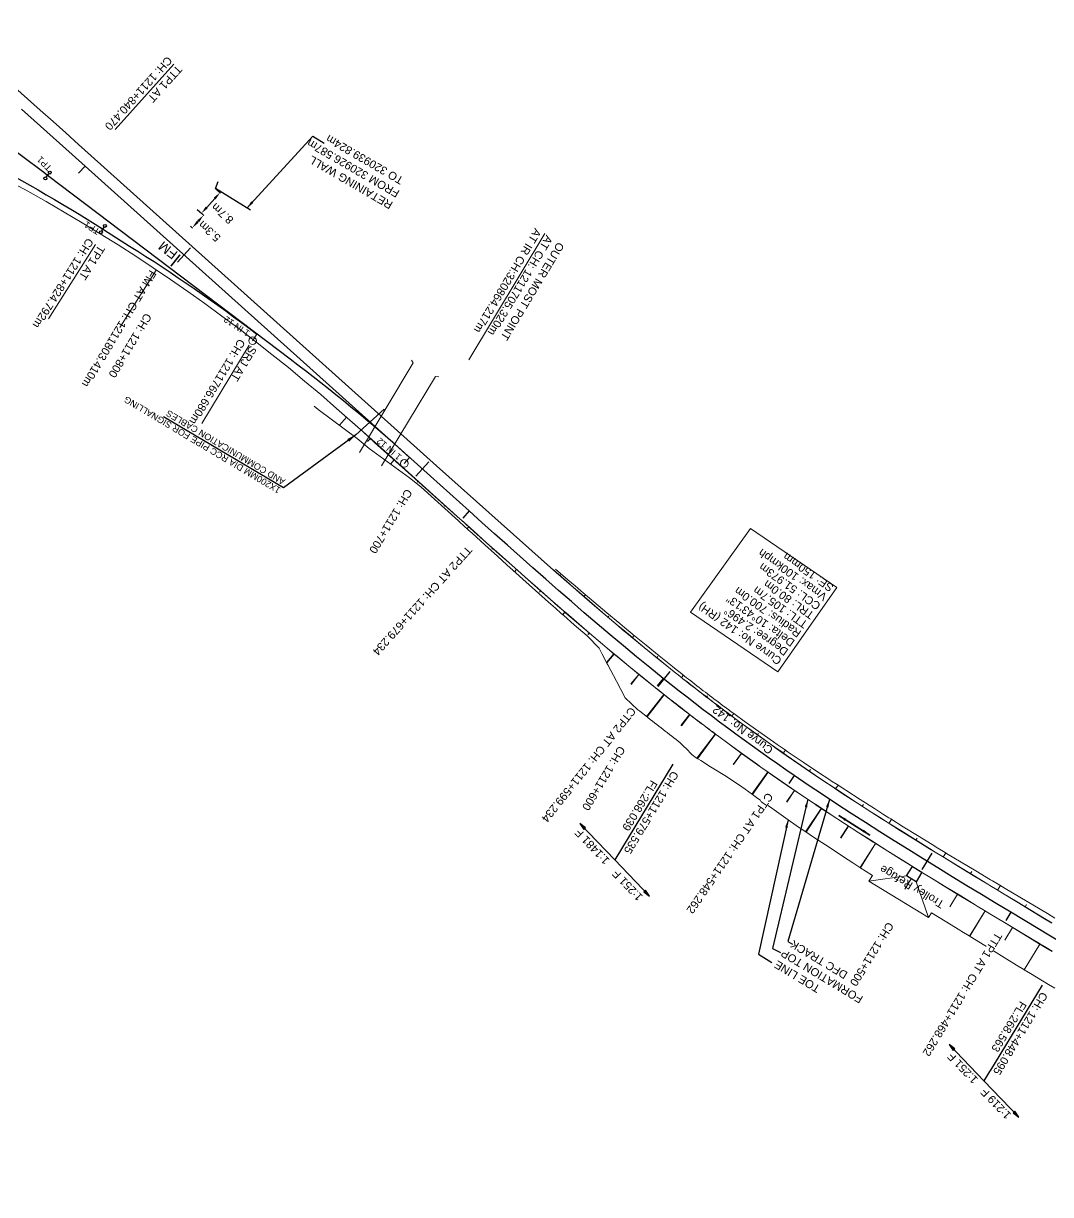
# Model space of a CAD drawing. Header units: metres. Extents: x 618805 to 628804, y 3390925 to 3396999.
# Drawn here: x 627575.9 to 627896.7, y 3391436.4 to 3391802.2 of the extents above; entities that cross this region are included whole.
import ezdxf
from ezdxf.enums import TextEntityAlignment as Align

# ---------------------------------------------------------------- set-up
doc = ezdxf.new("R2010")
doc.units = ezdxf.units.M
doc.header["$MEASUREMENT"] = 0
doc.layers.get('Defpoints').update_dxf_attribs({"lineweight": 0})
for name, color, linetype, lineweight in [('C-ALIG-LABL-DG', 1, 'Continuous', 25), ('C-ALIG-LABL-DG-MARK', 1, 'Continuous', 25), ("NEW KHANNA CROSSING STN. SRJ's", 10, 'Continuous', 0), ("NEW MANDI GOBINDPUR CROSSING STN. SRJ's", 10, 'Continuous', 0), ('NEW MANDI GOBINDPUR LOOP LINES', 1, 'Continuous', 0), ('Proposed Curve_Details', 10, 'Continuous', 0), ('Proposed DFC Loop line', 1, 'Continuous', 0), ('PROPOSED DFCC TOE LINE', 239, 'Continuous', 0), ('PROPOSED DFCC TOE SLOPES', 239, 'Continuous', 0), ('PROPOSED DFCC TRACK', 1, 'Continuous', 0), ('PROPOSED FORMATION LINE - PLAN', 187, 'Continuous', 0), ('PROPOSED RETAINING WALL', 154, 'Continuous', 30)]:
    doc.layers.add(name, color=color, linetype=linetype, lineweight=lineweight)
for name, color, linetype in [('Dimension', 10, 'Continuous'), ('Signalling cable pipes', 234, 'Continuous'), ('Trolley Refuse', 10, 'Continuous')]:
    doc.layers.add(name, color=color, linetype=linetype)
doc.styles.add('ARIAL', font='arial.ttf')
doc.styles.get("Standard").update_dxf_attribs({"font": 'arial.ttf'})
doc.styles.add('Style-Arial', font='arial.ttf')
doc.dimstyles.new('ISO-25', dxfattribs={"dimtxt": 2.5, "dimasz": 2.5, "dimexe": 1.25, "dimexo": 0.625, "dimtad": 1, "dimtxsty": 'Standard', "dimcen": 2.5, "dimadec": 0, "dimazin": 0, "dimtfac": 1, "dimtmove": 0, "dimatfit": 3, "dimfxl": 1, "dimarcsym": 0})
doc.dimstyles.get("Standard").update_dxf_attribs({"dimtxt": 2.5, "dimasz": 2.5, "dimexe": 0.18, "dimexo": 0.0625, "dimgap": 0.09, "dimtad": 0, "dimtih": 1, "dimtoh": 1, "dimdec": 3, "dimzin": 0, "dimdsep": 46, "dimtxsty": 'Standard', "dimcen": 0.09, "dimadec": 0, "dimazin": 0, "dimtfac": 1, "dimtdec": 3, "dimtofl": 0, "dimtmove": 0, "dimatfit": 3, "dimfxl": 1, "dimtolj": 1, "dimtzin": 0, "dimarcsym": 0})

# ---------------------------------------------------------------- blocks, each defined once
blk = doc.blocks.new('*D254')
at = {"layer": 'Defpoints', "color": 0, "transparency": 16777216}
for p in [(627635.88, 3391750.68), (627630.07, 3391744.2), (627631.52, 3391742.9)]:
    blk.add_point(p, dxfattribs=at)
at = {"layer": 'Dimension', "color": 0, "lineweight": -2, "transparency": 16777216}
for p, q in [((627635.66, 3391747.52), (627633.19, 3391744.76)), ((627635.98, 3391750.59), (627637.43, 3391749.29)), ((627630.16, 3391744.12), (627631.61, 3391742.82))]:
    blk.add_line(p, q, dxfattribs=at)
at = {"layer": 'Dimension', "color": 0, "transparency": 16777216}
for points in [[(627635.35, 3391747.79), (627635.97, 3391747.24), (627637.33, 3391749.38)], [(627632.88, 3391745.04), (627633.5, 3391744.48), (627631.52, 3391742.9)]]:
    blk.add_solid(points, dxfattribs=at)
at = {"layer": 'Dimension', "color": 0, "lineweight": 0, "transparency": 16777216, "insert": (627638.07, 3391742.85), "char_height": 2.5, "attachment_point": 5, "rotation": 138, "style": 'Style-Arial'}
blk.add_mtext('\\A1;8.7m', dxfattribs=at)
blk = doc.blocks.new('TerminatorOpen_0.5')
at = {"color": 0, "linetype": 'ByBlock', "lineweight": -2}
for q in [(-1, 0.25), (-1, 0), (-1, -0.25)]:
    blk.add_line((0, 0), q, dxfattribs=at)
blk = doc.blocks.new('*D255')
at = {"layer": 'Defpoints', "color": 0, "transparency": 16777216}
for p in [(627631.52, 3391742.9), (627632.19, 3391742.3), (627627.98, 3391738.96)]:
    blk.add_point(p, dxfattribs=at)
at = {"layer": 'Dimension', "color": 0, "lineweight": -2, "transparency": 16777216}
for p, q in [((627630.32, 3391740.22), (627630.52, 3391740.44)), ((627631.61, 3391742.82), (627632.28, 3391742.22)), ((627628.07, 3391738.87), (627628.74, 3391738.28))]:
    blk.add_line(p, q, dxfattribs=at)
at = {"layer": 'Dimension', "color": 0, "transparency": 16777216}
for points in [[(627630.01, 3391740.5), (627630.63, 3391739.94), (627628.65, 3391738.36)], [(627630.21, 3391740.72), (627630.83, 3391740.17), (627632.19, 3391742.3)]]:
    blk.add_solid(points, dxfattribs=at)
at = {"layer": 'Dimension', "color": 0, "lineweight": 0, "transparency": 16777216, "insert": (627634.04, 3391737.3), "char_height": 2.5, "attachment_point": 5, "rotation": 138, "style": 'Style-Arial'}
blk.add_mtext('\\A1;5.3m', dxfattribs=at)
blk = doc.blocks.new('Tick Hor')
blk.add_lwpolyline([(-0.5, 0), (0.5, 0)])
blk = doc.blocks.new('Marker-2')
blk.add_lwpolyline([(0, 1.5), (0, -1.5)])
for centre in [(0, 2.5), (0, -2.5)]:
    blk.add_circle(centre, 1)
blk = doc.blocks.new('Direction')
h = blk.add_hatch(color=256)
h.dxf.hatch_style = 1
h.paths.add_polyline_path([(-5.54, 0), (-4.75, -0.13), (-4.75, 0.13)])
blk.add_lwpolyline([(-5.54, 0), (-4.75, -0.13), (-4.75, 0.13)], close=True)
blk.add_lwpolyline([(0, 0), (-5.54, 0)])

msp = doc.modelspace()

# ---------------------------------------------------------------- linework, layer by layer
at = {"layer": 'C-ALIG-LABL-DG-MARK', "color": 1, "linetype": 'Continuous', "lineweight": 25}
for p, q in [((627595.1692, 3391757.6655), (627593.1649, 3391755.4333)), ((627715.1391, 3391649.9421), (627713.1353, 3391647.7094)), ((627775.676, 3391597.66), (627773.8027, 3391595.3167)), ((627816.613, 3391567.3083), (627814.9151, 3391564.8349)), ((627884.2494, 3391524.6062), (627882.6964, 3391522.0395))]:
    msp.add_line(p, q, dxfattribs=at)
at = {"layer": "NEW KHANNA CROSSING STN. SRJ's", "color": 10, "linetype": 'Continuous', "lineweight": 13, "flags": 128}
for points in [[(627622.8704, 3391789.4766), (627604.5532, 3391769.0747)], [(627598.3924, 3391733.1244), (627583.7844, 3391709.9219)]]:
    msp.add_lwpolyline(points, dxfattribs=at)
at = {"layer": "NEW MANDI GOBINDPUR CROSSING STN. SRJ's", "linetype": 'Continuous', "lineweight": 13, "flags": 128}
for points in [[(627738.7472, 3391736.5978), (627714.9747, 3391697.1057)], [(627617.3538, 3391725.0994), (627606.0913, 3391707.2161)], [(627647.4937, 3391703.0988), (627648.8337, 3391705.2093)], [(627646.3832, 3391701.6921), (627631.6804, 3391677.267)], [(627694.8728, 3391664.7885), (627696.543, 3391666.6488)]]:
    msp.add_lwpolyline(points, dxfattribs=at)
at = {"layer": "NEW MANDI GOBINDPUR CROSSING STN. SRJ's", "linetype": 'Continuous', "lineweight": 13}
for centre in [(627647.4937, 3391703.0988), (627694.8728, 3391664.7885)]:
    msp.add_circle(centre, 1.2, dxfattribs=at)
at = {"layer": 'NEW MANDI GOBINDPUR LOOP LINES', "color": 1, "linetype": 'Continuous', "lineweight": 25}
for points in [[(627696.5426, 3391666.6507, 0.02176958), (627659.2308, 3391697.3305), (627583.9077, 3391754.4095, 0.01167167), (627517.6657, 3391802.2147, 0.01124386)], [(627497.9238, 3391789.4871), (627516.3962, 3391781.8183, -0.04298362), (627600.9062, 3391737.8846), (627609.0887, 3391732.6936, -0.02177716), (627648.8337, 3391705.2093)]]:
    msp.add_lwpolyline(points, format="xyb", dxfattribs=at)
at = {"layer": 'Proposed Curve_Details'}
msp.add_lwpolyline([(627829.9611, 3391626.0009), (627811.4945, 3391599.7176), (627784.2975, 3391618.3061), (627802.9752, 3391644.4464)], close=True, dxfattribs=at)
at = {"layer": 'Proposed DFC Loop line', "const_width": 0.5}
msp.add_lwpolyline([(627621.9886, 3391726.3936), (627624.8853, 3391730.0114)], dxfattribs=at)
at = {"layer": 'PROPOSED DFCC TOE LINE', "lineweight": 0, "flags": 128}
for points in [[(627700.0212, 3391657.4938), (627700.021, 3391657.494), (627696.456, 3391660.239), (627683.875, 3391669.447), (627680.199, 3391672.617), (627667.967, 3391681.666), (627666.701, 3391682.622)], [(627897.9904, 3391500.8913), (627896.0771, 3391502.0218), (627894.1753, 3391503.1713), (627892.2741, 3391504.3219), (627890.3728, 3391505.4722), (627888.4771, 3391506.6319), (627888.3168, 3391506.7302), (627886.0484, 3391508.1219), (627877.4628, 3391513.3892), (627872.9141, 3391516.1803), (627871.2643, 3391517.1932), (627868.9714, 3391518.602), (627868.3611, 3391518.9772), (627863.8053, 3391521.7822), (627859.487, 3391524.4501), (627858.5573, 3391522.9283), (627839.971, 3391534.2834), (627841.0614, 3391536.0682), (627837.1659, 3391538.5837), (627836.5437, 3391538.9874), (627834.9233, 3391540.0414), (627832.0257, 3391541.9362), (627827.5017, 3391544.8868), (627822.9863, 3391547.8619), (627820.2263, 3391549.6977), (627818.4821, 3391550.8649), (627817.9636, 3391551.213), (627814.025, 3391553.949), (627809.6046, 3391557.0961), (627804.8989, 3391560.4246), (627803.5756, 3391561.3784), (627801.3372, 3391563.0021), (627800.2328, 3391563.808), (627795.4651, 3391567.0491), (627790.5291, 3391570.0656), (627787.4735, 3391571.9537), (627786.7496, 3391572.4032), (627786.5199, 3391572.5459), (627786.026, 3391572.8532), (627785.607, 3391573.1141), (627785.3085, 3391573.3117), (627784.696, 3391573.9105), (627784.287, 3391574.3109), (627784.0842, 3391574.5096), (627783.4728, 3391575.109), (627782.862, 3391575.7086), (627782.2518, 3391576.3086), (627781.642, 3391576.9088), (627781.4132, 3391577.1343), (627781.0329, 3391577.5093), (627780.3988, 3391578.0769), (627779.7288, 3391578.597), (627779.0591, 3391579.1177), (627778.3899, 3391579.6389), (627777.7211, 3391580.1607), (627777.0528, 3391580.683), (627776.938, 3391580.7728), (627776.3846, 3391581.2055), (627775.7166, 3391581.7282), (627775.049, 3391582.2515), (627774.3819, 3391582.7753), (627773.7138, 3391583.2978), (627773.0425, 3391583.8164), (627772.3931, 3391584.3189), (627772.3717, 3391584.3355), (627771.7013, 3391584.8552), (627770.8188, 3391585.5408), (627768.4683, 3391587.3763), (627767.8468, 3391587.8639), (627763.8415, 3391591.5388), (627761.1601, 3391596.8056), (627758.3918, 3391601.9116), (627758.2418, 3391602.195), (627756.6566, 3391605.2317), (627755.7126, 3391607.0765), (627751.9314, 3391610.9065), (627747.8889, 3391614.422), (627744.648, 3391617.2654), (627743.8654, 3391617.9551), (627742.0751, 3391619.5372), (627739.8589, 3391621.5036), (627735.8682, 3391625.066), (627731.8912, 3391628.6398), (627729.6884, 3391630.6278), (627727.9238, 3391632.2205), (627726.8986, 3391633.1472), (627723.9636, 3391635.8054), (627720.0109, 3391639.395), (627716.0638, 3391642.9873), (627714.8602, 3391644.0837), (627712.1204, 3391646.58), (627711.8208, 3391646.853), (627700.0212, 3391657.4938)], [(627742.1128, 3391631.7854), (627745.9538, 3391628.4655), (627748.1882, 3391626.5488), (627749.9919, 3391625.0073), (627750.78, 3391624.3355), (627754.0416, 3391621.5667), (627758.1047, 3391618.1458), (627762.1825, 3391614.7465), (627763.6379, 3391613.5421), (627766.0504, 3391611.5565), (627766.2767, 3391611.3709), (627770.3792, 3391608.0099), (627774.4952, 3391604.6693), (627778.6233, 3391601.3477), (627779.2258, 3391600.867), (627781.5053, 3391599.058), (627782.3609, 3391598.382), (627783.0112, 3391597.8699), (627783.0319, 3391597.8536), (627783.6622, 3391597.3587), (627784.3139, 3391596.8484), (627784.9663, 3391596.339), (627785.6194, 3391595.8306), (627786.2733, 3391595.323), (627786.9278, 3391594.8164), (627787.4704, 3391594.3975), (627787.5831, 3391594.3107), (627788.239, 3391593.806), (627788.8957, 3391593.3021), (627789.5531, 3391592.7992), (627790.2112, 3391592.2972), (627790.87, 3391591.7961), (627791.5295, 3391591.2959), (627791.942, 3391590.9844), (627792.1901, 3391590.7972), (627792.8514, 3391590.2995), (627793.5134, 3391589.8026), (627794.176, 3391589.3067), (627794.8394, 3391588.8117), (627795.0596, 3391588.6477), (627795.5035, 3391588.3177), (627796.1682, 3391587.8245), (627796.4482, 3391587.6173), (627796.8337, 3391587.3324), (627797.2883, 3391586.9969), (627797.4998, 3391586.8411), (627798.1666, 3391586.3508), (627800.985, 3391584.292), (627805.5611, 3391581.0212), (627810.1664, 3391577.7923), (627811.2625, 3391577.0317), (627813.4836, 3391575.4996), (627814.7964, 3391574.5998), (627819.4526, 3391571.4464), (627823.8578, 3391568.506), (627827.7736, 3391565.9289), (627828.2851, 3391565.5948), (627830.0064, 3391564.474), (627832.7327, 3391562.7108), (627837.1877, 3391559.834), (627841.6603, 3391556.98), (627844.5385, 3391555.1601), (627846.1491, 3391554.1469), (627846.7678, 3391553.7587), (627850.652, 3391551.3313), (627855.1687, 3391548.5331), (627859.6973, 3391545.7491), (627861.4766, 3391544.6605), (627863.7297, 3391543.2953), (627864.2419, 3391542.9863), (627868.8018, 3391540.2434), (627873.3692, 3391537.5081), (627877.9431, 3391534.7782), (627878.5563, 3391534.4125), (627880.8617, 3391533.0392), (627882.5218, 3391532.0511), (627887.1042, 3391529.3249), (627895.7583, 3391524.1707), (627898.0415, 3391522.8036)]]:
    msp.add_lwpolyline(points, dxfattribs=at)
at = {"layer": 'PROPOSED DFCC TOE SLOPES', "linetype": 'Continuous', "lineweight": 0, "flags": 128}
for points in [[(627676.8574, 3391679.2847), (627674.5939, 3391676.7635)], [(627684.2984, 3391672.6042), (627683.4072, 3391671.6116)], [(627691.7392, 3391665.9234), (627690.5298, 3391664.5764)], [(627691.7394, 3391665.9233), (627690.53, 3391664.5762)], [(627699.1802, 3391659.2425), (627698.8879, 3391658.917)]]:
    msp.add_lwpolyline(points, dxfattribs=at)
at = {"layer": 'PROPOSED DFCC TOE SLOPES', "flags": 128}
for points in [[(627707.5413, 3391651.669), (627707.304, 3391651.4047)], [(627707.5415, 3391651.6689), (627707.3041, 3391651.4045)], [(627714.9826, 3391644.9883), (627714.4808, 3391644.4294)], [(627714.9866, 3391644.9847), (627714.4852, 3391644.4254)], [(627722.4327, 3391638.3097), (627722.1574, 3391638.0027)], [(627722.4453, 3391638.2984), (627722.1707, 3391637.9907)], [(627729.9062, 3391631.64), (627729.3087, 3391630.9705)], [(627729.9308, 3391631.618), (627729.3361, 3391630.9457)], [(627743.4417, 3391629.7525), (627743.6624, 3391630.0039)], [(627737.4208, 3391624.9923), (627737.0965, 3391624.6257)], [(627737.4531, 3391624.9639), (627737.1308, 3391624.5953)], [(627750.9355, 3391623.212), (627751.4302, 3391623.7835)], [(627744.9807, 3391618.3809), (627744.2849, 3391617.5854)], [(627745.0259, 3391618.3417), (627744.3362, 3391617.5402)], [(627758.4724, 3391616.7419), (627758.7454, 3391617.063)], [(627752.6055, 3391611.8187), (627752.2367, 3391611.3902)], [(627752.6607, 3391611.7713), (627752.2959, 3391611.3391)], [(627766.0609, 3391610.3519), (627766.6526, 3391611.0629)], [(627760.3028, 3391605.3218), (627758.021, 3391602.618)], [(627760.3701, 3391605.2654), (627758.0857, 3391602.494)], [(627773.7117, 3391604.0588), (627774.0166, 3391604.4346)], [(627768.0867, 3391598.9052), (627765.6154, 3391595.9069)], [(627768.1605, 3391598.8449), (627765.7003, 3391595.7824)], [(627781.4371, 3391597.8739), (627782.0388, 3391598.6365)], [(627775.9566, 3391592.5824), (627770.5, 3391585.7897)], [(627776.0426, 3391592.5142), (627770.6864, 3391585.6442)], [(627789.2467, 3391591.8015), (627789.5445, 3391592.1901)], [(627797.1419, 3391585.8409), (627797.7494, 3391586.6576)], [(627783.9288, 3391586.3655), (627781.2509, 3391582.9309)], [(627784.0149, 3391586.2994), (627781.3863, 3391582.8259)], [(627791.9888, 3391580.2648), (627786.2666, 3391572.7035)], [(627792.0764, 3391580.1995), (627786.4765, 3391572.573)], [(627805.1216, 3391579.9935), (627805.4418, 3391580.4369)], [(627800.1371, 3391574.2815), (627797.5808, 3391570.8)], [(627800.2232, 3391574.2187), (627797.7216, 3391570.7088)], [(627813.1815, 3391574.2599), (627813.8661, 3391575.2374)], [(627808.3665, 3391568.4148), (627803.4278, 3391561.4857)], [(627808.4589, 3391568.3498), (627803.6225, 3391561.3447)], [(627821.3291, 3391568.6424), (627821.692, 3391569.1759)], [(627816.6882, 3391562.6684), (627814.2313, 3391559.1099)], [(627816.7681, 3391562.614), (627814.3558, 3391559.0225)], [(627829.5541, 3391563.1246), (627830.315, 3391564.2744)], [(627837.8576, 3391557.7044), (627838.2469, 3391558.307)], [(627825.0692, 3391557.0382), (627820.1659, 3391549.7381)], [(627825.1502, 3391556.9848), (627820.3407, 3391549.6216)], [(627846.2255, 3391552.3566), (627847.0152, 3391553.6041)], [(627833.5224, 3391551.5161), (627831.1048, 3391547.8149)], [(627833.5842, 3391551.4763), (627831.2026, 3391547.7513)], [(627854.6493, 3391547.0753), (627855.0493, 3391547.718)], [(627842.0092, 3391546.0894), (627837.1973, 3391538.5634)], [(627842.0652, 3391546.0542), (627837.3187, 3391538.485)], [(627863.1195, 3391541.8421), (627863.936, 3391543.1709)], [(627851.6995, 3391535.9488), (627839.971, 3391534.2834)], [(627871.6274, 3391536.6438), (627872.053, 3391537.3427)], [(627853.1928, 3391535.0365), (627851.2285, 3391531.8212)], [(627854.6862, 3391534.1241), (627858.5573, 3391522.9283)], [(627880.1621, 3391531.4633), (627881.0495, 3391532.9275)], [(627867.652, 3391530.225), (627865.2524, 3391526.2978)], [(627867.6709, 3391530.2135), (627865.2827, 3391526.2792)], [(627876.2192, 3391525.0245), (627871.4109, 3391517.1032)], [(627876.2279, 3391525.0193), (627871.4302, 3391517.0913)], [(627888.7128, 3391526.2887), (627889.175, 3391527.0525)], [(627884.7833, 3391519.8418), (627882.3685, 3391515.8514)], [(627884.784, 3391519.8414), (627882.3696, 3391515.8508)], [(627893.3399, 3391514.6649), (627888.4791, 3391506.6307)]]:
    msp.add_lwpolyline(points, dxfattribs=at)
at = {"layer": 'PROPOSED DFCC TRACK', "color": 12, "linetype": 'Continuous', "lineweight": 30, "flags": 128}
msp.add_lwpolyline([(627703.0206, 3391660.8346), (627595.1692, 3391757.6655), (627591.2003, 3391761.2282), (627587.2297, 3391764.7888), (627583.2554, 3391768.3454), (627579.2757, 3391771.896), (627575.2887, 3391775.4383)], dxfattribs=at)
at = {"layer": 'PROPOSED DFCC TRACK', "linetype": 'Continuous', "flags": 128}
for points in [[(627680.8544, 3391668.2259), (627697.6838, 3391696.1945), (627697.0766, 3391697.0541)], [(627687.7704, 3391663.9967), (627704.5998, 3391691.9653), (627705.6478, 3391691.8679)]]:
    msp.add_lwpolyline(points, dxfattribs=at)
at = {"layer": 'PROPOSED DFCC TRACK', "color": 12, "linetype": 'Continuous', "lineweight": 30, "flags": 128}
msp.add_lwpolyline([(628029.9964, 3391436.4263), (627884.2494, 3391524.6062), (627879.6864, 3391527.3675), (627875.1249, 3391530.131), (627870.5662, 3391532.8992), (627866.0118, 3391535.6743), (627861.463, 3391538.4588), (627856.9214, 3391541.2548), (627852.3883, 3391544.0648), (627847.8654, 3391546.8909), (627843.354, 3391549.7355), (627838.8557, 3391552.6008), (627834.3721, 3391555.4889), (627829.9047, 3391558.4022), (627825.4553, 3391561.3427), (627821.0254, 3391564.3126), (627816.6167, 3391567.314, -0.01820637), (627775.676, 3391597.66), (627771.5222, 3391601.0052), (627767.3923, 3391604.3799), (627763.2849, 3391607.7819), (627759.1984, 3391611.2089), (627755.1311, 3391614.6587), (627751.0815, 3391618.1293), (627747.0478, 3391621.6185), (627743.0285, 3391625.124), (627739.0217, 3391628.644), (627735.0257, 3391632.1761), (627731.0387, 3391635.7185), (627727.059, 3391639.269), (627723.0847, 3391642.8256), (627719.114, 3391646.3863), (627715.1451, 3391649.949), (627703.0206, 3391660.8346)], format="xyb", dxfattribs=at)
at = {"layer": 'PROPOSED FORMATION LINE - PLAN', "lineweight": 0, "flags": 128}
msp.add_lwpolyline([(627700.482, 3391658.007), (627697.144, 3391661.004), (627685.6, 3391671.368), (627681.989, 3391674.61), (627678.6563, 3391677.6023, 0.09557562), (627499.6973, 3391785.2043, -0.04780591)], format="xyb", dxfattribs=at)
for points in [[(627704.9562, 3391664.0467), (627597.1047, 3391760.8776), (627593.1359, 3391764.4403), (627589.1652, 3391768.001), (627585.1909, 3391771.5576), (627581.2112, 3391775.1081), (627577.2242, 3391778.6505), (627573.2282, 3391782.1826)], [(627700.5151, 3391658.0439), (627700.515, 3391658.044), (627697.177, 3391661.041), (627685.633, 3391671.406), (627682.022, 3391674.648), (627678.6212, 3391677.7012)], [(627897.0853, 3391521.2231), (627894.8084, 3391522.6007), (627886.1905, 3391527.8147), (627881.6284, 3391530.5754), (627879.9756, 3391531.5762), (627877.6801, 3391532.9671), (627877.0694, 3391533.3375), (627872.5148, 3391536.1031), (627867.9661, 3391538.8748), (627863.4247, 3391541.6548), (627862.9145, 3391541.968), (627860.6689, 3391543.3493), (627858.892, 3391544.4453), (627854.3695, 3391547.2487), (627849.8587, 3391550.0672), (627845.9789, 3391552.5119), (627845.3611, 3391552.9031), (627843.7525, 3391553.9242), (627840.8781, 3391555.7587), (627836.4114, 3391558.636), (627831.9624, 3391561.5372), (627829.2472, 3391563.3268), (627827.5329, 3391564.4646), (627827.0236, 3391564.8038), (627823.1244, 3391567.4202), (627818.7386, 3391570.406), (627814.1068, 3391573.6122), (627812.8008, 3391574.5264), (627810.5913, 3391576.083), (627809.5012, 3391576.8558), (627804.9219, 3391580.1366), (627800.3693, 3391583.4543), (627797.558, 3391585.5314), (627796.8929, 3391586.026), (627796.6819, 3391586.1832), (627796.2284, 3391586.5214), (627795.8437, 3391586.8088), (627795.5644, 3391587.0176), (627794.9011, 3391587.5146), (627794.4581, 3391587.8472), (627794.2383, 3391588.0124), (627793.5762, 3391588.511), (627792.9146, 3391589.0103), (627792.2536, 3391589.5105), (627791.5933, 3391590.0114), (627791.3454, 3391590.1997), (627790.9335, 3391590.5131), (627790.2743, 3391591.0156), (627789.6157, 3391591.5189), (627788.9577, 3391592.023), (627788.3004, 3391592.5278), (627787.6436, 3391593.0334), (627786.9874, 3391593.5398), (627786.8747, 3391593.6269), (627786.3318, 3391594.047), (627785.6769, 3391594.555), (627785.0225, 3391595.0638), (627784.3687, 3391595.5733), (627783.7156, 3391596.0836), (627783.063, 3391596.5947), (627782.4319, 3391597.0902), (627782.4111, 3391597.1066), (627781.7598, 3391597.6192), (627780.9027, 3391598.2957), (627778.6204, 3391600.1078), (627778.0172, 3391600.5893), (627773.885, 3391603.9172), (627769.7751, 3391607.2756), (627765.686, 3391610.6624), (627765.4611, 3391610.8499), (627763.0628, 3391612.8575), (627761.6163, 3391614.0752), (627757.5643, 3391617.5121), (627753.5285, 3391620.9709), (627750.2897, 3391623.7702), (627749.5072, 3391624.4494), (627747.7165, 3391626.0078), (627745.4986, 3391627.9455), (627741.5012, 3391631.4573), (627704.9562, 3391664.0467)], [(627897.1406, 3391512.3654), (627895.2393, 3391513.5157), (627893.338, 3391514.6661), (627893.1771, 3391514.7634), (627890.9002, 3391516.141), (627882.2823, 3391521.355), (627877.7185, 3391524.1167), (627876.0643, 3391525.1184), (627873.7661, 3391526.5109), (627873.1545, 3391526.8817), (627868.5917, 3391529.6524), (627864.0315, 3391532.4311), (627859.4752, 3391535.2201), (627858.9632, 3391535.5345), (627856.7089, 3391536.9211), (627854.9245, 3391538.0218), (627850.3808, 3391540.8384), (627845.8454, 3391543.6722), (627841.9419, 3391546.1319), (627841.3201, 3391546.5256), (627839.7008, 3391547.5535), (627836.8063, 3391549.4008), (627832.3055, 3391552.3), (627827.8195, 3391555.2254), (627825.0801, 3391557.031), (627823.3499, 3391558.1793), (627822.8358, 3391558.5217), (627818.8983, 3391561.1637), (627814.4665, 3391564.1809), (627809.7846, 3391567.4219), (627808.4643, 3391568.346), (627806.2309, 3391569.9195), (627805.129, 3391570.7007), (627800.5, 3391574.017), (627795.8981, 3391577.3707), (627793.0563, 3391579.4703), (627792.384, 3391579.9703), (627792.1707, 3391580.1292), (627791.7122, 3391580.4711), (627791.3234, 3391580.7615), (627791.0411, 3391580.9727), (627790.3705, 3391581.475), (627789.9227, 3391581.8112), (627789.7006, 3391581.9782), (627789.0313, 3391582.4822), (627788.3625, 3391582.987), (627787.6944, 3391583.4925), (627787.0268, 3391583.9989), (627786.7763, 3391584.1892), (627786.3599, 3391584.506), (627785.6936, 3391585.014), (627785.0279, 3391585.5227), (627784.3627, 3391586.0323), (627783.6982, 3391586.5426), (627783.0343, 3391587.0537), (627782.371, 3391587.5656), (627782.2571, 3391587.6536), (627781.7083, 3391588.0783), (627781.0463, 3391588.5918), (627780.3848, 3391589.106), (627779.724, 3391589.6211), (627779.0637, 3391590.1369), (627778.4041, 3391590.6536), (627777.7661, 3391591.1545), (627777.7451, 3391591.171), (627777.0867, 3391591.6892), (627776.2203, 3391592.373), (627773.9133, 3391594.2047), (627773.3036, 3391594.6915), (627769.128, 3391598.0543), (627764.9779, 3391601.4455), (627760.8519, 3391604.8629), (627760.6249, 3391605.0521), (627758.2065, 3391607.0767), (627756.7482, 3391608.3042), (627752.6654, 3391611.7673), (627748.6018, 3391615.2499), (627745.3428, 3391618.0666), (627744.5557, 3391618.7498), (627742.755, 3391620.317), (627740.5254, 3391622.2649), (627736.5091, 3391625.7932), (627732.5051, 3391629.3324), (627730.2869, 3391631.3012), (627728.5116, 3391632.8806), (627727.4802, 3391633.7995), (627724.5268, 3391636.4356), (627720.5489, 3391639.9955), (627716.5761, 3391643.5581), (627715.3645, 3391644.6455), (627712.6065, 3391647.1214), (627712.3049, 3391647.3922), (627700.482, 3391658.007)], [(627897.1665, 3391512.4082), (627895.2652, 3391513.5585), (627893.3639, 3391514.7089), (627893.203, 3391514.8062), (627890.9261, 3391516.1838), (627882.3082, 3391521.3978), (627877.7444, 3391524.1595), (627876.0902, 3391525.1611), (627873.792, 3391526.5537), (627873.1805, 3391526.9245), (627868.6177, 3391529.6951), (627864.0575, 3391532.4738), (627859.5014, 3391535.2627), (627858.9894, 3391535.5771), (627856.7351, 3391536.9637), (627854.9508, 3391538.0643), (627850.4072, 3391540.8808), (627845.872, 3391543.7146), (627841.9687, 3391546.1741), (627841.3468, 3391546.5678), (627839.7277, 3391547.5957), (627836.8332, 3391549.4429), (627832.3327, 3391552.3419), (627827.847, 3391555.2672), (627825.1077, 3391557.0727), (627823.3776, 3391558.2209), (627822.8635, 3391558.5633), (627818.9263, 3391561.2052), (627814.4948, 3391564.2221), (627809.8132, 3391567.4629), (627808.4931, 3391568.3869), (627806.2598, 3391569.9603), (627805.1579, 3391570.7414), (627800.5293, 3391574.0575), (627795.9277, 3391577.411), (627793.0861, 3391579.5105), (627792.4138, 3391580.0104), (627792.2006, 3391580.1693), (627791.7421, 3391580.5112), (627791.3534, 3391580.8016), (627791.071, 3391581.0127), (627790.4005, 3391581.515), (627789.9528, 3391581.8512), (627789.7307, 3391582.0182), (627789.0614, 3391582.5221), (627788.3927, 3391583.0268), (627787.7246, 3391583.5324), (627787.0571, 3391584.0387), (627786.8066, 3391584.229), (627786.3902, 3391584.5458), (627785.7239, 3391585.0537), (627785.0582, 3391585.5624), (627784.3932, 3391586.0719), (627783.7287, 3391586.5822), (627783.0649, 3391587.0933), (627782.4016, 3391587.6052), (627782.2877, 3391587.6932), (627781.739, 3391588.1178), (627781.0769, 3391588.6313), (627780.4155, 3391589.1455), (627779.7547, 3391589.6605), (627779.0945, 3391590.1763), (627778.435, 3391590.6929), (627777.797, 3391591.1938), (627777.776, 3391591.2103), (627777.1177, 3391591.7284), (627776.2513, 3391592.4123), (627773.9445, 3391594.2438), (627773.3348, 3391594.7306), (627769.1595, 3391598.0931), (627765.0097, 3391601.4841), (627760.8839, 3391604.9013), (627760.657, 3391605.0905), (627758.2386, 3391607.115), (627756.7805, 3391608.3425), (627752.6979, 3391611.8053), (627748.6345, 3391615.2877), (627745.3756, 3391618.1044), (627744.5885, 3391618.7875), (627742.7878, 3391620.3547), (627740.5583, 3391622.3025), (627736.5422, 3391625.8307), (627732.5383, 3391629.3698), (627730.3201, 3391631.3386), (627728.5449, 3391632.9179), (627727.5134, 3391633.8369), (627724.5601, 3391636.4729), (627720.5822, 3391640.0327), (627716.6095, 3391643.5953), (627715.3979, 3391644.6827), (627712.6399, 3391647.1586), (627712.3383, 3391647.4294), (627700.5154, 3391658.0442)], [(627897.1112, 3391521.2659), (627894.8343, 3391522.6435), (627886.2164, 3391527.8575), (627881.6543, 3391530.6182), (627880.0015, 3391531.619), (627877.706, 3391533.0099), (627877.0953, 3391533.3802), (627872.5408, 3391536.1459), (627867.9921, 3391538.9175), (627863.4508, 3391541.6974), (627862.9407, 3391542.0106), (627860.6951, 3391543.3918), (627858.9183, 3391544.4879), (627854.3959, 3391547.2912), (627849.8853, 3391550.1096), (627846.0056, 3391552.5542), (627845.3878, 3391552.9454), (627843.7793, 3391553.9664), (627840.9051, 3391555.8008), (627836.4386, 3391558.6779), (627831.9899, 3391561.579), (627829.2748, 3391563.3685), (627827.5606, 3391564.5062), (627827.0513, 3391564.8454), (627823.1524, 3391567.4616), (627818.7669, 3391570.4472), (627814.1355, 3391573.6532), (627812.8295, 3391574.5673), (627810.6202, 3391576.1239), (627809.5301, 3391576.8966), (627804.9512, 3391580.1771), (627800.3989, 3391583.4946), (627797.5878, 3391585.5716), (627796.9228, 3391586.0661), (627796.7118, 3391586.2233), (627796.2583, 3391586.5615), (627795.8737, 3391586.8488), (627795.5944, 3391587.0577), (627794.9311, 3391587.5546), (627794.4881, 3391587.8872), (627794.2684, 3391588.0524), (627793.6063, 3391588.5509), (627792.9448, 3391589.0502), (627792.2838, 3391589.5503), (627791.6235, 3391590.0512), (627791.3757, 3391590.2395), (627790.9638, 3391590.5529), (627790.3046, 3391591.0553), (627789.6461, 3391591.5586), (627788.9882, 3391592.0626), (627788.3308, 3391592.5674), (627787.6741, 3391593.073), (627787.018, 3391593.5794), (627786.9053, 3391593.6665), (627786.3624, 3391594.0866), (627785.7075, 3391594.5945), (627785.0532, 3391595.1032), (627784.3995, 3391595.6127), (627783.7464, 3391596.123), (627783.0939, 3391596.634), (627782.4628, 3391597.1295), (627782.442, 3391597.1459), (627781.7907, 3391597.6585), (627780.9337, 3391598.3349), (627778.6516, 3391600.1469), (627778.0484, 3391600.6284), (627773.9165, 3391603.956), (627769.8068, 3391607.3142), (627765.718, 3391610.7008), (627765.4931, 3391610.8883), (627763.095, 3391612.8958), (627761.6485, 3391614.1135), (627757.5968, 3391617.5502), (627753.5611, 3391621.0088), (627750.3224, 3391623.808), (627749.54, 3391624.4871), (627747.7494, 3391626.0455), (627745.5316, 3391627.9832), (627741.5342, 3391631.4948), (627741.4669, 3391631.5542)]]:
    msp.add_lwpolyline(points, dxfattribs=at)
at = {"layer": 'PROPOSED RETAINING WALL', "flags": 128}
msp.add_lwpolyline([(627646.8239, 3391743.8492), (627635.8822, 3391750.6784), (627636.7574, 3391752.7903)], dxfattribs=at)
at = {"layer": 'Signalling cable pipes', "lineweight": 30}
msp.add_lwpolyline([(627688.5879, 3391681.7378), (627679.7777, 3391673.7572)], dxfattribs=at)
at = {"layer": 'Trolley Refuse'}
msp.add_lwpolyline([(627853.5242, 3391538.9355), (627856.5109, 3391537.1108), (627854.6862, 3391534.1241), (627851.6995, 3391535.9488)], close=True, dxfattribs=at)

# ---------------------------------------------------------------- block references
at = {"layer": 'C-ALIG-LABL-DG', "color": 1, "linetype": 'Continuous', "lineweight": 25}
for name, p, xscale, yscale, zscale, rotation in [('Tick Hor', (627626.0914, 3391729.8999), 5.999999999999999, 5.999999999999999, 5.999999999999999, 228.0786868832908), ('Tick Hor', (627700.4977, 3391663.0889), 5.999999999999999, 5.999999999999999, 5.999999999999999, 228.0786868832908), ('Tick Hor', (627775.9278, 3391597.4587), 6.000000000000004, 6.000000000000004, 6.000000000000004, 231.3861573764879), ('Tick Hor', (627858.0698, 3391540.5456), 6, 6, 6, 238.3445985363524), ('Direction', (627760.5754, 3391540.9715), 2.842343656158818, 2.842343656158818, 2.842343656158818, 133.7349084441759), ('Direction', (627875.898, 3391471.9185), 2.842343656158827, 2.842343656158827, 2.842343656158827, 133.825221182875)]:
    msp.add_blockref(name, p, dxfattribs=dict(at, xscale=xscale, yscale=yscale, zscale=zscale, rotation=rotation))
at = {"layer": 'C-ALIG-LABL-DG-MARK', "color": 1, "linetype": 'Continuous', "lineweight": 25}
for p, xscale, yscale, zscale, rotation in [((627583.4836, 3391754.7104), 0.4642857142857237, 0.4642857142857237, 0.4642857142857237, 142.8575973015828), ((627600.7525, 3391737.9823), 0.4642857142857257, 0.4642857142857257, 0.4642857142857257, 147.6281207423899)]:
    msp.add_blockref('Marker-2', p, dxfattribs=dict(at, xscale=xscale, yscale=yscale, zscale=zscale, rotation=rotation))

# ---------------------------------------------------------------- texts
at = {"layer": 'C-ALIG-LABL-DG', "color": 1, "lineweight": 25, "style": 'ARIAL'}
for s, rotation, p in [('CH: 1211+800', 239.123596, (627613.9886, 3391711.953)), ('CH: 1211+700', 239.123596, (627695.3821, 3391657.0554)), ('CH: 1211+600', 239.123596, (627761.8696, 3391576.7708)), ('CH: 1211+500', 238.344599, (627845.7641, 3391521.7733))]:
    msp.add_text(s, height=2.5, rotation=rotation, dxfattribs=at).set_placement(p)
at = {"layer": 'C-ALIG-LABL-DG', "color": 1, "char_height": 2.5, "width": 47.165511, "attachment_point": 1, "style": 'ARIAL'}
for s, insert, rotation in [('TTP1 AT\\PCH: 1211+840.470', (627625.7445, 3391787.6942), 228.078687), ('TP1 AT\\PCH: 1211+824.792m', (627601.5264, 3391731.8531), 237.80264)]:
    msp.add_mtext(s, dxfattribs=dict(at, insert=insert, rotation=rotation))
at = {"layer": 'C-ALIG-LABL-DG', "color": 1, "lineweight": 25, "insert": (627616.4965, 3391724.7749), "char_height": 2.5, "width": 39.591849, "attachment_point": 4, "rotation": 239.123596, "line_spacing_factor": 0.648, "style": 'ARIAL'}
msp.add_mtext('\\pxsm1;FM AT CH: 1211803.410m ', dxfattribs=at)
at = {"layer": "NEW MANDI GOBINDPUR CROSSING STN. SRJ's", "color": 1, "linetype": 'Continuous', "lineweight": 13, "char_height": 2, "attachment_point": 4, "line_spacing_factor": 0.60036, "style": 'ARIAL'}
for insert, rotation in [((627584.2708, 3391756.5801), 135.155842), ((627599.4777, 3391736.954), 148)]:
    msp.add_mtext('TP1', dxfattribs=dict(at, insert=insert, rotation=rotation))
at = {"layer": "NEW MANDI GOBINDPUR CROSSING STN. SRJ's", "linetype": 'Continuous', "lineweight": 13, "char_height": 2.5, "attachment_point": 4, "rotation": 238.953949, "line_spacing_factor": 0.648, "style": 'Style-Arial'}
for s, insert, width in [('\\pxsm1;OUTER MOST POINT\\PAT CH: 1211705.320m\\P{\\C7;AT IR CH:320864.217m}', (627740.2945, 3391735.6579), 48.578282), ('\\pxsm1;SRJ AT \\PCH: 1211766.680m ', (627646.0441, 3391702.1955), 33.969256)]:
    msp.add_mtext(s, dxfattribs=dict(at, insert=insert, width=width))
at = {"layer": "NEW MANDI GOBINDPUR CROSSING STN. SRJ's", "color": 10, "linetype": 'Continuous', "lineweight": 13, "insert": (627623.4399, 3391729.4834), "char_height": 3, "attachment_point": 4, "rotation": 141.851543, "line_spacing_factor": 0.60036, "style": 'Style-Arial'}
msp.add_mtext('FM', dxfattribs=at)
at = {"layer": "NEW MANDI GOBINDPUR CROSSING STN. SRJ's", "linetype": 'Continuous', "lineweight": 13, "char_height": 2, "attachment_point": 4, "line_spacing_factor": 0.60036, "style": 'Style-Arial'}
for insert, rotation in [((627646.3141, 3391705.1392), 146.729373), ((627693.5242, 3391666.3744), 139.681748)]:
    msp.add_mtext('1 IN 12', dxfattribs=dict(at, insert=insert, rotation=rotation))
at = {"layer": 'Proposed Curve_Details', "color": 1, "style": 'Style-Arial'}
msp.add_text('Curve No: 142', height=2.5, rotation=142.940609, dxfattribs=at).set_placement((627810.2861, 3391575.7418))
at = {"layer": 'Proposed Curve_Details', "color": 1, "lineweight": 0, "insert": (627829.1977, 3391626.584), "char_height": 2.5, "attachment_point": 7, "rotation": 144.701611, "line_spacing_factor": 0.84, "style": 'Style-Arial'}
msp.add_mtext('Curve No: 142 (RH)\\PDegree: 2.496%%D\\PDelta: 10%%D43\'13"\\PRadius: 700.0m\\PTTL: 105.7m\\PTRL: 80.0m\\PCCL: 51.973m\\PVmax: 100kmph\\PSE: 150mm', dxfattribs=at)
at = {"layer": 'PROPOSED DFCC TOE LINE', "lineweight": 0}
msp.add_text('TOE LINE', height=2.5, rotation=148.84422, dxfattribs=at).set_placement((627811.4161, 3391509.6734), align=Align.RIGHT)
at = {"layer": 'PROPOSED DFCC TRACK', "color": 10, "linetype": 'Continuous', "lineweight": -3, "ltscale": 5}
msp.add_text('DFC TRACK', height=2.5, rotation=149.068226, dxfattribs=at).set_placement((627816.4328, 3391516.0203), align=Align.RIGHT)
at = {"layer": 'PROPOSED FORMATION LINE - PLAN', "lineweight": 0}
msp.add_text('FORMATION TOP', height=2.5, rotation=148.84422, dxfattribs=at).set_placement((627813.4624, 3391513.2027), align=Align.RIGHT)
at = {"layer": 'PROPOSED RETAINING WALL', "insert": (627690.2711, 3391744.0802), "char_height": 2.5, "width": 66.450504, "attachment_point": 1, "rotation": 149.877059}
msp.add_mtext('RETAINING WALL \\PFROM 320926.587m\\P TO 320939.824m ', dxfattribs=at)
at = {"layer": 'Signalling cable pipes', "linetype": 'Continuous', "lineweight": 13, "style": 'Style-Arial'}
for s, p in [('1X200MM DIA RCC PIPE FOR SIGNALLING ', (627656.4629, 3391657.0019)), ('AND COMMUNICATION CABLES', (627657.9084, 3391659.6667))]:
    msp.add_text(s, height=2, rotation=149.137675, dxfattribs=at).set_placement(p)
at = {"layer": 'Trolley Refuse'}
msp.add_text('Trolley Refuge', height=2.5, rotation=149.17669, dxfattribs=at).set_placement((627863.7658, 3391527.8079))

# ---------------------------------------------------------------- dimensions: what is measured, and where the dimension line sits
at = {"layer": 'Dimension', "color": 10, "lineweight": 0}
for base, p1, p2, angle, picture, middle in [((627631.5215, 3391742.9017), (627635.8822, 3391750.6784), (627630.0701, 3391744.2048), 228.081949, '*D254', (627638.0693, 3391742.8525)), ((627632.1864, 3391742.3047), (627627.9807, 3391738.958), (627631.5215, 3391742.9017), 48.081949, '*D255', (627634.0372, 3391737.2985))]:
    dim = msp.add_linear_dim(base=base, p1=p1, p2=p2, angle=angle, dimstyle='Standard', override={"dimexe": 0.125, "dimexo": 0.125, "dimgap": 0.125, "dimtad": 1, "dimtih": 0, "dimtoh": 0, "dimzin": 11, "dimpost": 'm', "dimtxsty": 'Style-Arial', "dimsah": 1, "dimadec": 4, "dimazin": 3, "dimtmove": 2, "dimldrblk": 'TerminatorOpen_0.5', "dimfrac": 2, "dimtzin": 11}, dxfattribs=at)
    dim.commit()
    dim.dimension.update_dxf_attribs({"geometry": picture, "text_midpoint": middle, "dimtype": 129, "text_rotation": 138})

# ---------------------------------------------------------------- leaders
at = {"layer": 'PROPOSED DFCC TOE LINE', "lineweight": 0}
msp.add_leader([(627814.7117, 3391553.472), (627805.4604, 3391511.4643), (627809.6775, 3391508.9065)], dimstyle='ISO-25', override={"dimtxt": 3, "dimasz": 2.5, "dimgap": 0.625, "dimtad": 0, "dimdec": 3, "dimzin": 2, "dimtdec": 3}, dxfattribs=at)
at = {"layer": 'PROPOSED DFCC TRACK', "color": 10, "linetype": 'Continuous', "lineweight": -3, "ltscale": 5}
msp.add_leader([(627827.68, 3391559.8725), (627814.6071, 3391515.494), (627816.0878, 3391514.6045)], dimstyle='ISO-25', override={"dimtxt": 3, "dimasz": 2.5, "dimgap": 0.625, "dimtad": 0, "dimdec": 3, "dimzin": 2, "dimtdec": 3}, dxfattribs=at)
at = {"layer": 'PROPOSED DFCC TRACK', "linetype": 'Continuous', "lineweight": 0}
for points in [[(627830.5635, 3391554.8009), (627840.2695, 3391548.7312)], [(627840.2695, 3391548.7312), (627830.5635, 3391554.8009)]]:
    msp.add_leader(points, dimstyle='ISO-25', override={"dimtxt": 3, "dimasz": 2.5, "dimtad": 0, "dimdec": 3, "dimzin": 2, "dimtdec": 3}, dxfattribs=at)
at = {"layer": 'PROPOSED FORMATION LINE - PLAN', "lineweight": 0}
msp.add_leader([(627820.8949, 3391559.8842), (627809.871, 3391513.3159), (627812.3799, 3391512.0059)], dimstyle='ISO-25', override={"dimtxt": 3, "dimasz": 2.5, "dimgap": 0.625, "dimtad": 0, "dimdec": 3, "dimzin": 2, "dimtdec": 3}, dxfattribs=at)
at = {"layer": 'PROPOSED RETAINING WALL', "linetype": 'Continuous', "lineweight": 0, "ltscale": 5}
msp.add_leader([(627645.7548, 3391744.5684), (627666.3245, 3391767.0045), (627669.8854, 3391764.8596)], dimstyle='ISO-25', override={"dimtxt": 3, "dimtad": 0, "dimdec": 3, "dimzin": 2, "dimtdec": 3}, dxfattribs=at)
at = {"layer": 'Signalling cable pipes', "lineweight": 13}
msp.add_leader([(627679.7777, 3391673.7572), (627657.1481, 3391657.2144), (627619.6404, 3391679.3071)], dimstyle='Standard', override={"dimasz": 3, "dimgap": 0.25}, dxfattribs=at)

# ---------------------------------------------------------------- next in the draw order: texts
at = {"layer": 'C-ALIG-LABL-DG', "color": 1, "linetype": 'Continuous', "lineweight": 25, "char_height": 2.5, "style": 'ARIAL', "bg_fill": 3, "box_fill_scale": 1.04, "bg_fill_color": 256, "bg_fill_true_color": 13158600, "bg_fill_transparency": 0}
for s, insert, width, attachment_point, rotation in [('TTP2 AT CH: 1211+679.234', (627685.6826, 3391605.3774), 44.550921, 6, 228.093459), ('CTP1 AT CH: 1211+548.262', (627783.8755, 3391524.603), 44.835113, 6, 235.531897), ('1:1481 F', (627759.2177, 3391541.0105), 13.377677, 7, 133.734908), ('1:251 F', (627874.2641, 3391472.5261), 11.415894, 7, 133.825221)]:
    msp.add_mtext(s, dxfattribs=dict(at, insert=insert, width=width, attachment_point=attachment_point, rotation=rotation))

# ---------------------------------------------------------------- next in the draw order: texts
for s, insert, width, attachment_point, rotation in [('CH: 1211+579.535\\PFL:268.039', (627770.2016, 3391556.8255), 29.395754, 5, 238.734908), ('1:251 F', (627761.4131, 3391538.1528), 11.415894, 9, 133.734908), ('CH: 1211+448.095\\PFL:268.563', (627885.4992, 3391487.7877), 29.395754, 5, 238.825221), ('1:219 F', (627876.4371, 3391469.9654), 11.415894, 9, 133.825221)]:
    msp.add_mtext(s, dxfattribs=dict(at, insert=insert, width=width, attachment_point=attachment_point, rotation=rotation))

# ---------------------------------------------------------------- next in the draw order: linework, layer by layer
at = {"layer": 'C-ALIG-LABL-DG', "color": 1, "linetype": 'Continuous', "lineweight": 25}
for p, q in [((627778.7403, 3391570.8886), (627760.5754, 3391540.9715)), ((627894.0158, 3391501.8642), (627875.898, 3391471.9185))]:
    msp.add_line(p, q, dxfattribs=at)

# ---------------------------------------------------------------- next in the draw order: block references
for p, xscale, yscale, zscale, rotation in [((627760.5754, 3391540.9715), 2.842343656158811, 2.842343656158811, 2.842343656158811, 313.7349084441759), ((627875.898, 3391471.9185), 2.842343656158812, 2.842343656158812, 2.842343656158812, 313.8252211828749)]:
    msp.add_blockref('Direction', p, dxfattribs=dict(at, xscale=xscale, yscale=yscale, zscale=zscale, rotation=rotation))

# ---------------------------------------------------------------- next in the draw order: texts
at = {"layer": 'C-ALIG-LABL-DG', "color": 1, "linetype": 'Continuous', "lineweight": 25, "char_height": 2.5, "attachment_point": 6, "style": 'ARIAL', "bg_fill": 3, "box_fill_scale": 1.04, "bg_fill_color": 256, "bg_fill_true_color": 13158600, "bg_fill_transparency": 0}
for s, insert, width, rotation in [('CTP2 AT CH: 1211+599.234', (627738.4929, 3391553.1981), 44.850614, 231.359773), ('TTP1 AT CH: 1211+468.262', (627857.6627, 3391479.9817), 44.53542, 238.825221)]:
    msp.add_mtext(s, dxfattribs=dict(at, insert=insert, width=width, rotation=rotation))

doc.saveas('drawing.dxf')
